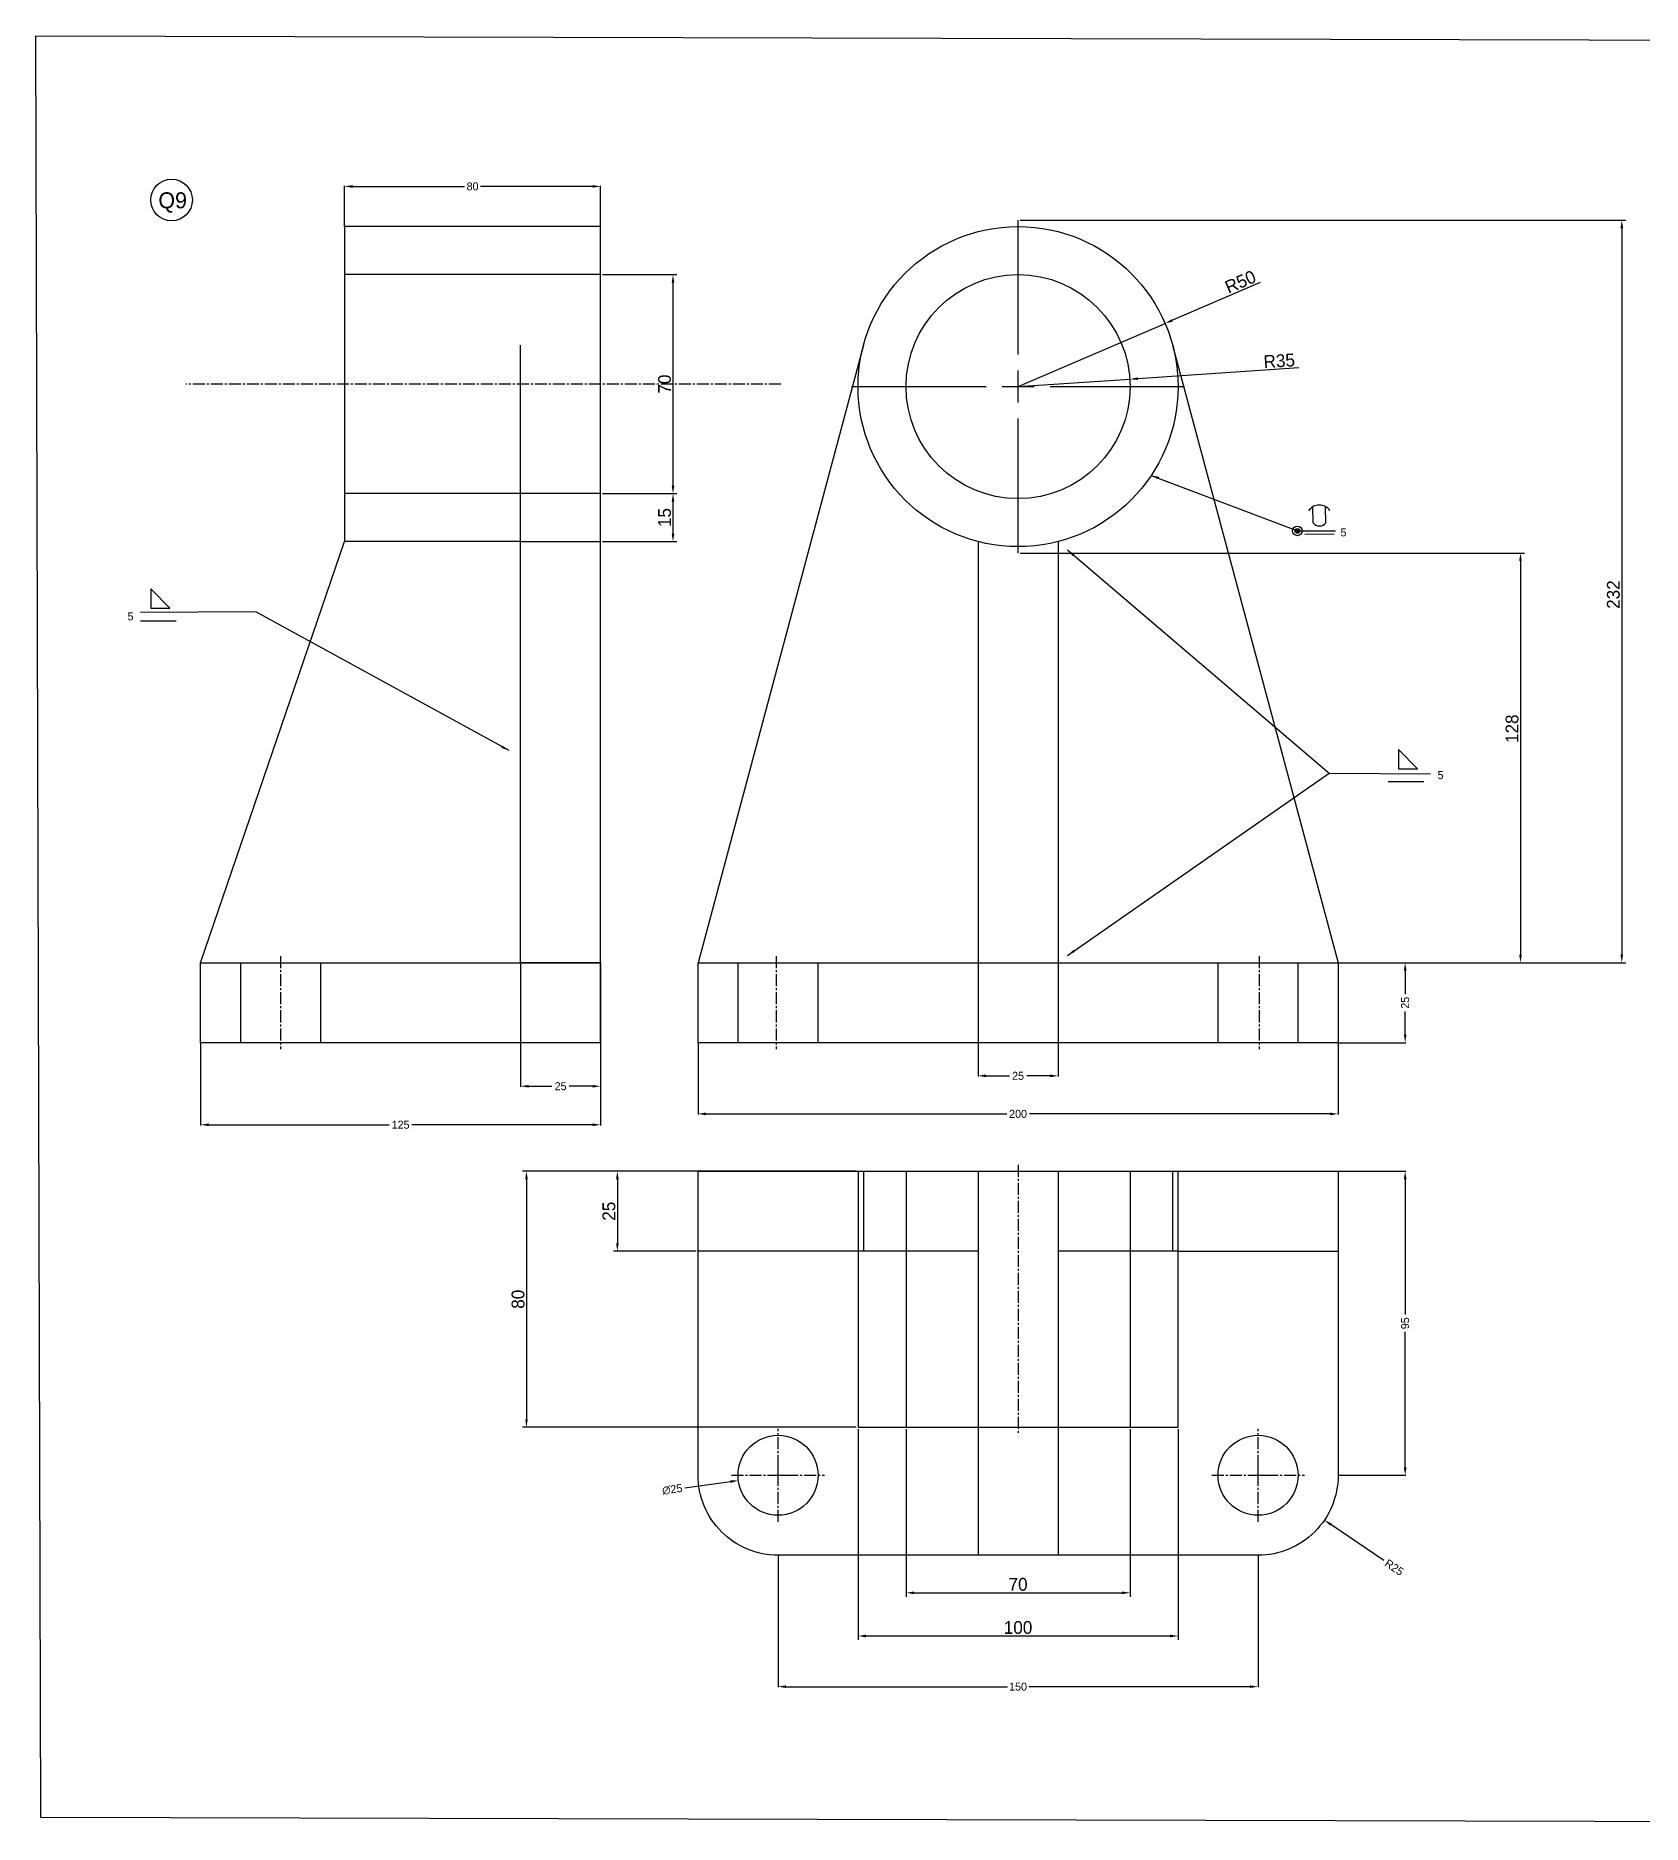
# Model space of a CAD drawing. Header units: millimetres. Extents: x -2626 to 3046, y -440 to 1628.
# Drawn here: x -2626 to -2124, y -440 to 119 of the extents above; entities that cross this region are included whole.
import ezdxf

# ---------------------------------------------------------------- set-up
doc = ezdxf.new("R2010")
doc.units = ezdxf.units.MM
for name, pattern in [('CENTER', [50.8, 31.75, -6.35, 6.35, -6.35]), ('CENTER2', [1.125, 0.75, -0.125, 0.125, -0.125]), ('HIDDEN', [9.525, 6.35, -3.175])]:
    doc.linetypes.add(name, pattern=pattern)
doc.dimstyles.new('ISO-25', dxfattribs={"dimtxt": 4, "dimasz": 2.5, "dimexe": 1.25, "dimexo": 0.625, "dimtad": 1, "dimtxsty": 'Standard', "dimcen": 2.5, "dimadec": 0, "dimazin": 0, "dimtfac": 1, "dimtmove": 0, "dimatfit": 3, "dimfxl": 1, "dimarcsym": 0})
doc.dimstyles.get("Standard").update_dxf_attribs({"dimtxt": 2.5, "dimasz": 2.5, "dimexe": 0.18, "dimexo": 0.0625, "dimtad": 0, "dimdec": 0, "dimzin": 0, "dimdsep": 46, "dimtxsty": 'Standard', "dimcen": 2.5, "dimclrd": 3, "dimclre": 3, "dimclrt": 4, "dimadec": 0, "dimazin": 0, "dimtfac": 1, "dimtdec": 0, "dimtofl": 0, "dimtmove": 0, "dimatfit": 3, "dimfxl": 1, "dimtolj": 1, "dimtzin": 0, "dimarcsym": 0})

# ---------------------------------------------------------------- blocks, each defined once
blk = doc.blocks.new('*U302')
at = {"color": 0, "linetype": 'CENTER2', "ltscale": 5, "transparency": 16777216}
blk.add_line((0, 14.5), (0, -14.5), dxfattribs=at)
blk = doc.blocks.new('*U303')
at = {"color": 0, "linetype": 'CENTER2', "ltscale": 5, "transparency": 16777216}
blk.add_line((0, 14.5), (0, -14.5), dxfattribs=at)
blk = doc.blocks.new('*U296')
at = {"color": 0, "linetype": 'CENTER2', "ltscale": 5, "transparency": 16777216}
blk.add_line((0, 14.5), (0, -14.5), dxfattribs=at)
blk = doc.blocks.new('*U297')
at = {"color": 0, "linetype": 'CENTER2', "ltscale": 5, "transparency": 16777216}
for p, q in [((0, 2.5), (0, 14.5)), ((-14.5, 0), (-2.5, 0)), ((2.5, 0), (14.5, 0)), ((0, -14.5), (0, -2.5))]:
    blk.add_line(p, q, dxfattribs=at)
at = {"color": 0, "linetype": 'Continuous', "ltscale": 5, "transparency": 16777216}
for p, q in [((-1.25, 0), (1.25, 0)), ((0, -1.25), (0, 1.25))]:
    blk.add_line(p, q, dxfattribs=at)
blk = doc.blocks.new('*U298')
at = {"color": 0, "linetype": 'CENTER2', "ltscale": 5, "transparency": 16777216}
for p, q in [((0, 2.5), (0, 14.5)), ((-14.5, 0), (-2.5, 0)), ((2.5, 0), (14.5, 0)), ((0, -14.5), (0, -2.5))]:
    blk.add_line(p, q, dxfattribs=at)
at = {"color": 0, "linetype": 'Continuous', "ltscale": 5, "transparency": 16777216}
for p, q in [((-1.25, 0), (1.25, 0)), ((0, -1.25), (0, 1.25))]:
    blk.add_line(p, q, dxfattribs=at)
blk = doc.blocks.new('*U299')
at = {"color": 0, "linetype": 'CENTER2', "ltscale": 5, "transparency": 16777216}
blk.add_line((102.55, 0), (-83.26, 0), dxfattribs=at)
blk = doc.blocks.new('*U300')
at = {"color": 0, "linetype": 'CENTER2', "ltscale": 5, "transparency": 16777216}
blk.add_line((0, 54.5), (0, -29.5), dxfattribs=at)
blk = doc.blocks.new('*U301')
at = {"color": 0, "linetype": 'CENTER', "ltscale": 5, "transparency": 16777216}
for p, q in [((0, 10), (0, 52)), ((-52, 0), (-10, 0)), ((10, 0), (52, 0)), ((0, -52), (0, -10))]:
    blk.add_line(p, q, dxfattribs=at)
at = {"color": 0, "linetype": 'Continuous', "ltscale": 5, "transparency": 16777216}
for p, q in [((-5, 0), (5, 0)), ((0, -5), (0, 5))]:
    blk.add_line(p, q, dxfattribs=at)
blk = doc.blocks.new('*D395')
at = {"color": 3, "lineweight": -2, "transparency": 16777216}
for p, q in [((-2529.45, 59.36), (-2529.45, 72.04)), ((-2526.95, 71.86), (-2491.95, 71.86)), ((-2451.95, 71.86), (-2486.95, 71.86)), ((-2449.45, 59.36), (-2449.45, 72.04))]:
    blk.add_line(p, q, dxfattribs=at)
at = {"color": 3, "transparency": 16777216}
for points in [[(-2526.95, 72.27), (-2526.95, 71.44), (-2529.45, 71.86)], [(-2451.95, 72.27), (-2451.95, 71.44), (-2449.45, 71.86)]]:
    blk.add_solid(points, dxfattribs=at)
at = {"layer": 'Defpoints', "color": 0, "transparency": 16777216}
for p in [(-2449.45, 71.86), (-2529.45, 59.3), (-2449.45, 59.3)]:
    blk.add_point(p, dxfattribs=at)
at = {"color": 4, "transparency": 16777216, "insert": (-2489.45, 71.86), "char_height": 2.5, "attachment_point": 5}
blk.add_mtext('\\A1;80', dxfattribs=at)
blk = doc.blocks.new('*D396')
at = {"color": 3, "lineweight": -2, "transparency": 16777216}
for p, q in [((-2474.45, -170.77), (-2474.45, -209.48)), ((-2449.45, -170.77), (-2449.45, -209.48)), ((-2471.95, -209.3), (-2464.66, -209.3)), ((-2451.95, -209.3), (-2459.24, -209.3))]:
    blk.add_line(p, q, dxfattribs=at)
at = {"color": 3, "transparency": 16777216}
for points in [[(-2471.95, -208.88), (-2471.95, -209.72), (-2474.45, -209.3)], [(-2451.95, -208.88), (-2451.95, -209.72), (-2449.45, -209.3)]]:
    blk.add_solid(points, dxfattribs=at)
at = {"layer": 'Defpoints', "color": 0, "transparency": 16777216}
for p in [(-2474.45, -170.7), (-2449.45, -170.7), (-2449.45, -209.3)]:
    blk.add_point(p, dxfattribs=at)
at = {"transparency": 16777216, "insert": (-2461.95, -209.3), "char_height": 2.5, "attachment_point": 5}
blk.add_mtext('\\A1;25', dxfattribs=at)
blk = doc.blocks.new('*D397')
at = {"color": 3, "lineweight": -2, "transparency": 16777216}
for p, q in [((-2574.45, -195.77), (-2574.45, -221.51)), ((-2449.45, -195.77), (-2449.45, -221.51)), ((-2571.95, -221.33), (-2515.49, -221.33)), ((-2451.95, -221.33), (-2508.41, -221.33))]:
    blk.add_line(p, q, dxfattribs=at)
at = {"color": 3, "transparency": 16777216}
for points in [[(-2571.95, -220.91), (-2571.95, -221.75), (-2574.45, -221.33)], [(-2451.95, -220.91), (-2451.95, -221.75), (-2449.45, -221.33)]]:
    blk.add_solid(points, dxfattribs=at)
at = {"layer": 'Defpoints', "color": 0, "transparency": 16777216}
for p in [(-2574.45, -195.7), (-2449.45, -195.7), (-2449.45, -221.33)]:
    blk.add_point(p, dxfattribs=at)
at = {"transparency": 16777216, "insert": (-2511.95, -221.33), "char_height": 2.5, "attachment_point": 5}
blk.add_mtext('\\A1;125', dxfattribs=at)
blk = doc.blocks.new('*D398')
at = {"color": 3, "lineweight": -2, "transparency": 16777216}
for p, q in [((-2394.01, -355.91), (-2394.01, -397.08)), ((-2244.01, -355.91), (-2244.01, -397.08)), ((-2391.51, -396.9), (-2322.34, -396.9)), ((-2246.51, -396.9), (-2315.67, -396.9))]:
    blk.add_line(p, q, dxfattribs=at)
at = {"color": 3, "transparency": 16777216}
for points in [[(-2391.51, -396.48), (-2391.51, -397.31), (-2394.01, -396.9)], [(-2246.51, -396.48), (-2246.51, -397.31), (-2244.01, -396.9)]]:
    blk.add_solid(points, dxfattribs=at)
at = {"layer": 'Defpoints', "color": 0, "transparency": 16777216}
for p in [(-2394.01, -355.85), (-2244.01, -355.85), (-2394.01, -396.9)]:
    blk.add_point(p, dxfattribs=at)
at = {"transparency": 16777216, "insert": (-2319.01, -396.9), "char_height": 2.5, "attachment_point": 5}
blk.add_mtext('\\A1;150', dxfattribs=at)
blk = doc.blocks.new('*D399')
at = {"color": 3, "lineweight": -2, "transparency": 16777216}
for p, q in [((-2218.94, -235.85), (-2197.88, -235.85)), ((-2198.06, -238.35), (-2198.06, -280.64)), ((-2198.06, -328.35), (-2198.06, -286.06)), ((-2218.94, -330.85), (-2197.88, -330.85))]:
    blk.add_line(p, q, dxfattribs=at)
at = {"color": 3, "transparency": 16777216}
for points in [[(-2198.47, -238.35), (-2197.64, -238.35), (-2198.06, -235.85)], [(-2198.47, -328.35), (-2197.64, -328.35), (-2198.06, -330.85)]]:
    blk.add_solid(points, dxfattribs=at)
at = {"layer": 'Defpoints', "color": 0, "transparency": 16777216}
for p in [(-2219.01, -235.85), (-2198.06, -235.85), (-2219.01, -330.85)]:
    blk.add_point(p, dxfattribs=at)
at = {"transparency": 16777216, "insert": (-2198.06, -283.35), "char_height": 2.5, "attachment_point": 5, "rotation": 90}
blk.add_mtext('\\A1;95', dxfattribs=at)
blk = doc.blocks.new('*D400')
at = {"color": 3, "lineweight": -2, "transparency": 16777216}
for p, q in [((-2244.01, -333.35), (-2244.01, -328.35)), ((-2246.51, -330.85), (-2241.51, -330.85)), ((-2204.75, -357.44), (-2221.24, -346.27))]:
    blk.add_line(p, q, dxfattribs=at)
at = {"color": 3, "transparency": 16777216}
blk.add_solid([(-2221, -345.93), (-2221.47, -346.62), (-2223.31, -344.87)], dxfattribs=at)
at = {"layer": 'Defpoints', "color": 0, "transparency": 16777216}
for p in [(-2244.01, -330.85), (-2223.31, -344.87)]:
    blk.add_point(p, dxfattribs=at)
at = {"transparency": 16777216, "insert": (-2201.48, -359.66), "char_height": 2.5, "attachment_point": 5, "rotation": 325.8867}
blk.add_mtext('\\A1;R25', dxfattribs=at)
blk = doc.blocks.new('*D401')
at = {"color": 3, "lineweight": -2, "transparency": 16777216}
for p, q in [((-2394.01, -333.35), (-2394.01, -328.35)), ((-2423.14, -334.75), (-2408.87, -332.84)), ((-2396.51, -330.85), (-2391.51, -330.85))]:
    blk.add_line(p, q, dxfattribs=at)
at = {"color": 3, "transparency": 16777216}
blk.add_solid([(-2408.93, -332.43), (-2408.82, -333.25), (-2406.39, -332.51)], dxfattribs=at)
at = {"layer": 'Defpoints', "color": 0, "transparency": 16777216}
for p in [(-2381.62, -329.19), (-2406.39, -332.51)]:
    blk.add_point(p, dxfattribs=at)
at = {"transparency": 16777216, "insert": (-2427.06, -335.28), "char_height": 2.5, "attachment_point": 5, "rotation": 7.6291}
blk.add_mtext('\\A1;∅25', dxfattribs=at)
blk = doc.blocks.new('*D402')
at = {"color": 3, "lineweight": -2, "transparency": 16777216}
for p, q in [((-2218.94, -170.7), (-2197.88, -170.7)), ((-2198.06, -173.2), (-2198.06, -180.49)), ((-2198.06, -193.2), (-2198.06, -185.91)), ((-2218.94, -195.7), (-2197.88, -195.7))]:
    blk.add_line(p, q, dxfattribs=at)
at = {"color": 3, "transparency": 16777216}
for points in [[(-2198.47, -173.2), (-2197.64, -173.2), (-2198.06, -170.7)], [(-2198.47, -193.2), (-2197.64, -193.2), (-2198.06, -195.7)]]:
    blk.add_solid(points, dxfattribs=at)
at = {"layer": 'Defpoints', "color": 0, "transparency": 16777216}
for p in [(-2219.01, -170.7), (-2198.06, -170.7), (-2219.01, -195.7)]:
    blk.add_point(p, dxfattribs=at)
at = {"transparency": 16777216, "insert": (-2198.06, -183.2), "char_height": 2.5, "attachment_point": 5, "rotation": 90}
blk.add_mtext('\\A1;25', dxfattribs=at)
blk = doc.blocks.new('*D403')
at = {"color": 3, "lineweight": -2, "transparency": 16777216}
for p, q in [((-2419.01, -195.77), (-2419.01, -218.12)), ((-2219.01, -195.77), (-2219.01, -218.12)), ((-2416.51, -217.94), (-2322.55, -217.94)), ((-2221.51, -217.94), (-2315.46, -217.94))]:
    blk.add_line(p, q, dxfattribs=at)
at = {"color": 3, "transparency": 16777216}
for points in [[(-2416.51, -217.52), (-2416.51, -218.36), (-2419.01, -217.94)], [(-2221.51, -217.52), (-2221.51, -218.36), (-2219.01, -217.94)]]:
    blk.add_solid(points, dxfattribs=at)
at = {"layer": 'Defpoints', "color": 0, "transparency": 16777216}
for p in [(-2419.01, -195.7), (-2219.01, -195.7), (-2219.01, -217.94)]:
    blk.add_point(p, dxfattribs=at)
at = {"transparency": 16777216, "insert": (-2319.01, -217.94), "char_height": 2.5, "attachment_point": 5}
blk.add_mtext('\\A1;200', dxfattribs=at)
blk = doc.blocks.new('*D404')
at = {"color": 3, "lineweight": -2, "transparency": 16777216}
for p, q in [((-2331.51, -170.77), (-2331.51, -206.23)), ((-2306.51, -170.77), (-2306.51, -206.23)), ((-2329.01, -206.05), (-2321.71, -206.05)), ((-2309.01, -206.05), (-2316.3, -206.05))]:
    blk.add_line(p, q, dxfattribs=at)
at = {"color": 3, "transparency": 16777216}
for points in [[(-2329.01, -205.63), (-2329.01, -206.47), (-2331.51, -206.05)], [(-2309.01, -205.63), (-2309.01, -206.47), (-2306.51, -206.05)]]:
    blk.add_solid(points, dxfattribs=at)
at = {"layer": 'Defpoints', "color": 0, "transparency": 16777216}
for p in [(-2331.51, -170.7), (-2306.51, -170.7), (-2306.51, -206.05)]:
    blk.add_point(p, dxfattribs=at)
at = {"transparency": 16777216, "insert": (-2319.01, -206.05), "char_height": 2.5, "attachment_point": 5}
blk.add_mtext('\\A1;25', dxfattribs=at)
blk = doc.blocks.new('*D451')
at = {"color": 0, "lineweight": -2, "transparency": 16777216}
for p, q in [((-2318.38, 61.3), (-2129.12, 61.3)), ((-2130.37, 58.8), (-2130.37, -168.2)), ((-2318.38, -170.7), (-2129.12, -170.7))]:
    blk.add_line(p, q, dxfattribs=at)
at = {"color": 0, "transparency": 16777216}
for points in [[(-2130.79, 58.8), (-2129.95, 58.8), (-2130.37, 61.3)], [(-2130.79, -168.2), (-2129.95, -168.2), (-2130.37, -170.7)]]:
    blk.add_solid(points, dxfattribs=at)
at = {"layer": 'Defpoints', "color": 0, "transparency": 16777216}
for p in [(-2319.01, 61.3), (-2319.01, -170.7), (-2130.37, -170.7)]:
    blk.add_point(p, dxfattribs=at)
at = {"color": 0, "transparency": 16777216, "insert": (-2132.99, -55.68), "char_height": 4, "attachment_point": 5, "rotation": 90}
blk.add_mtext('232', dxfattribs=at)
blk = doc.blocks.new('*D452')
at = {"color": 0, "lineweight": -2, "transparency": 16777216}
for p, q in [((-2318.38, -42.7), (-2160.77, -42.7)), ((-2162.02, -45.2), (-2162.02, -168.2)), ((-2318.38, -170.7), (-2160.77, -170.7))]:
    blk.add_line(p, q, dxfattribs=at)
at = {"color": 0, "transparency": 16777216}
for points in [[(-2162.44, -45.2), (-2161.61, -45.2), (-2162.02, -42.7)], [(-2162.44, -168.2), (-2161.61, -168.2), (-2162.02, -170.7)]]:
    blk.add_solid(points, dxfattribs=at)
at = {"layer": 'Defpoints', "color": 0, "transparency": 16777216}
for p in [(-2319.01, -42.7), (-2319.01, -170.7), (-2162.02, -170.7)]:
    blk.add_point(p, dxfattribs=at)
at = {"color": 0, "transparency": 16777216, "insert": (-2164.65, -97.59), "char_height": 4, "attachment_point": 5, "rotation": 90}
blk.add_mtext('128', dxfattribs=at)
blk = doc.blocks.new('*D453')
at = {"color": 0, "lineweight": -2, "transparency": 16777216}
for p, q in [((-2369.01, -316.47), (-2369.01, -382.31)), ((-2269.01, -316.47), (-2269.01, -382.31)), ((-2366.51, -381.06), (-2271.51, -381.06))]:
    blk.add_line(p, q, dxfattribs=at)
at = {"color": 0, "transparency": 16777216}
for points in [[(-2366.51, -380.64), (-2366.51, -381.48), (-2369.01, -381.06)], [(-2271.51, -380.64), (-2271.51, -381.48), (-2269.01, -381.06)]]:
    blk.add_solid(points, dxfattribs=at)
at = {"layer": 'Defpoints', "color": 0, "transparency": 16777216}
for p in [(-2369.01, -315.85), (-2269.01, -315.85), (-2269.01, -381.06)]:
    blk.add_point(p, dxfattribs=at)
at = {"color": 0, "transparency": 16777216, "insert": (-2319.01, -378.43), "char_height": 4, "attachment_point": 5}
blk.add_mtext('100', dxfattribs=at)
blk = doc.blocks.new('*D454')
at = {"color": 0, "lineweight": -2, "transparency": 16777216}
for p, q in [((-2354.01, -316.47), (-2354.01, -368.82)), ((-2284.01, -316.47), (-2284.01, -368.82)), ((-2351.51, -367.57), (-2286.51, -367.57))]:
    blk.add_line(p, q, dxfattribs=at)
at = {"color": 0, "transparency": 16777216}
for points in [[(-2351.51, -367.16), (-2351.51, -367.99), (-2354.01, -367.57)], [(-2286.51, -367.16), (-2286.51, -367.99), (-2284.01, -367.57)]]:
    blk.add_solid(points, dxfattribs=at)
at = {"layer": 'Defpoints', "color": 0, "transparency": 16777216}
for p in [(-2354.01, -315.85), (-2284.01, -315.85), (-2284.01, -367.57)]:
    blk.add_point(p, dxfattribs=at)
at = {"color": 0, "transparency": 16777216, "insert": (-2319.01, -364.95), "char_height": 4, "attachment_point": 5}
blk.add_mtext('70', dxfattribs=at)
blk = doc.blocks.new('*D458')
at = {"color": 0, "lineweight": -2, "transparency": 16777216}
for p, q in [((-2319.01, 9.3), (-2284.08, 11.62)), ((-2231.28, 15.13), (-2281.59, 11.78))]:
    blk.add_line(p, q, dxfattribs=at)
at = {"color": 0, "transparency": 16777216}
blk.add_solid([(-2281.62, 12.2), (-2281.56, 11.37), (-2284.08, 11.62)], dxfattribs=at)
at = {"layer": 'Defpoints', "color": 0, "transparency": 16777216}
for p in [(-2284.08, 11.62), (-2319.01, 9.3)]:
    blk.add_point(p, dxfattribs=at)
at = {"color": 0, "transparency": 16777216, "insert": (-2237.4, 17.35), "char_height": 4, "attachment_point": 5, "rotation": 3.8026}
blk.add_mtext('R35', dxfattribs=at)
blk = doc.blocks.new('*D459')
at = {"color": 0, "lineweight": -2, "transparency": 16777216}
for p, q in [((-2243.32, 41.84), (-2270.77, 30.03)), ((-2319.01, 9.3), (-2273.07, 29.05))]:
    blk.add_line(p, q, dxfattribs=at)
at = {"color": 0, "transparency": 16777216}
blk.add_solid([(-2270.94, 30.42), (-2270.61, 29.65), (-2273.07, 29.05)], dxfattribs=at)
at = {"layer": 'Defpoints', "color": 0, "transparency": 16777216}
for p in [(-2273.07, 29.05), (-2319.01, 9.3)]:
    blk.add_point(p, dxfattribs=at)
at = {"color": 0, "transparency": 16777216, "insert": (-2249.53, 42.03), "char_height": 4, "attachment_point": 5, "rotation": 23.2651}
blk.add_mtext('R50', dxfattribs=at)
blk = doc.blocks.new('*D460')
at = {"color": 0, "lineweight": -2, "transparency": 16777216}
for p, q in [((-2448.82, -24.12), (-2425.58, -24.12)), ((-2426.83, -26.62), (-2426.83, -36.62)), ((-2448.82, -39.12), (-2425.58, -39.12))]:
    blk.add_line(p, q, dxfattribs=at)
at = {"color": 0, "transparency": 16777216}
for points in [[(-2427.24, -26.62), (-2426.41, -26.62), (-2426.83, -24.12)], [(-2427.24, -36.62), (-2426.41, -36.62), (-2426.83, -39.12)]]:
    blk.add_solid(points, dxfattribs=at)
at = {"layer": 'Defpoints', "color": 0, "transparency": 16777216}
for p in [(-2449.45, -24.12), (-2449.45, -39.12), (-2426.83, -39.12)]:
    blk.add_point(p, dxfattribs=at)
at = {"color": 0, "transparency": 16777216, "insert": (-2429.45, -31.62), "char_height": 4, "attachment_point": 5, "rotation": 90}
blk.add_mtext('15', dxfattribs=at)
blk = doc.blocks.new('*D461')
at = {"color": 0, "lineweight": -2, "transparency": 16777216}
for p, q in [((-2448.82, 44.3), (-2425.58, 44.3)), ((-2426.83, 41.8), (-2426.83, -21.62)), ((-2448.82, -24.12), (-2425.58, -24.12))]:
    blk.add_line(p, q, dxfattribs=at)
at = {"color": 0, "transparency": 16777216}
for points in [[(-2427.24, 41.8), (-2426.41, 41.8), (-2426.83, 44.3)], [(-2427.24, -21.62), (-2426.41, -21.62), (-2426.83, -24.12)]]:
    blk.add_solid(points, dxfattribs=at)
at = {"layer": 'Defpoints', "color": 0, "transparency": 16777216}
for p in [(-2449.45, 44.3), (-2449.45, -24.12), (-2426.83, -24.12)]:
    blk.add_point(p, dxfattribs=at)
at = {"color": 0, "transparency": 16777216, "insert": (-2429.45, 10.09), "char_height": 4, "attachment_point": 5, "rotation": 90}
blk.add_mtext('70', dxfattribs=at)
blk = doc.blocks.new('*D462')
at = {"color": 0, "lineweight": -2, "transparency": 16777216}
for p, q in [((-2419.63, -235.85), (-2445.47, -235.85)), ((-2444.22, -238.35), (-2444.22, -258.35)), ((-2419.63, -260.85), (-2445.47, -260.85))]:
    blk.add_line(p, q, dxfattribs=at)
at = {"color": 0, "transparency": 16777216}
for points in [[(-2444.63, -238.35), (-2443.8, -238.35), (-2444.22, -235.85)], [(-2444.63, -258.35), (-2443.8, -258.35), (-2444.22, -260.85)]]:
    blk.add_solid(points, dxfattribs=at)
at = {"layer": 'Defpoints', "color": 0, "transparency": 16777216}
for p in [(-2419.01, -235.85), (-2444.22, -260.85), (-2419.01, -260.85)]:
    blk.add_point(p, dxfattribs=at)
at = {"color": 0, "transparency": 16777216, "insert": (-2446.84, -248.35), "char_height": 4, "attachment_point": 5, "rotation": 90}
blk.add_mtext('25', dxfattribs=at)
blk = doc.blocks.new('*D463')
at = {"color": 0, "lineweight": -2, "transparency": 16777216}
for p, q in [((-2369.63, -235.85), (-2473.87, -235.85)), ((-2472.62, -238.35), (-2472.62, -313.35)), ((-2369.63, -315.85), (-2473.87, -315.85))]:
    blk.add_line(p, q, dxfattribs=at)
at = {"color": 0, "transparency": 16777216}
for points in [[(-2473.03, -238.35), (-2472.2, -238.35), (-2472.62, -235.85)], [(-2473.03, -313.35), (-2472.2, -313.35), (-2472.62, -315.85)]]:
    blk.add_solid(points, dxfattribs=at)
at = {"layer": 'Defpoints', "color": 0, "transparency": 16777216}
for p in [(-2369.01, -235.85), (-2472.62, -315.85), (-2369.01, -315.85)]:
    blk.add_point(p, dxfattribs=at)
at = {"color": 0, "transparency": 16777216, "insert": (-2475.24, -275.85), "char_height": 4, "attachment_point": 5, "rotation": 90}
blk.add_mtext('80', dxfattribs=at)

msp = doc.modelspace()

# ---------------------------------------------------------------- hatches: boundary and pattern name
h = msp.add_hatch(color=3)
h.dxf.hatch_style = 1
h.paths.add_polyline_path([(-2232.494, -35.779, 1), (-2230.994, -35.779, 1)])

# ---------------------------------------------------------------- linework, layer by layer
at = {"color": 0}
for p, q in [((-2449.449, 59.297), (-2529.449, 59.297)), ((-2529.449, 59.297), (-2529.449, -39.115)), ((-2449.449, -195.703), (-2449.449, 59.297)), ((-2449.449, 44.297), (-2529.449, 44.297)), ((-2474.449, -170.703), (-2474.449, 22.239)), ((-2367.302, 22.239), (-2419.006, -170.703)), ((-2270.71, 22.239), (-2219.006, -170.703)), ((-2449.449, -24.115), (-2529.449, -24.115)), ((-2574.449, -170.703), (-2529.449, -39.115)), ((-2474.449, -39.115), (-2529.449, -39.115)), ((-2331.506, -39.115), (-2331.506, -170.703)), ((-2306.506, -39.115), (-2306.506, -170.703)), ((-2574.449, -170.703), (-2449.449, -170.703)), ((-2561.949, -170.703), (-2561.949, -195.703)), ((-2536.949, -170.703), (-2536.949, -195.703)), ((-2406.506, -195.703), (-2406.506, -170.703)), ((-2381.506, -195.703), (-2381.506, -170.703)), ((-2256.506, -195.703), (-2256.506, -170.703)), ((-2231.506, -195.703), (-2231.506, -170.703)), ((-2449.449, -195.703), (-2574.449, -195.703)), ((-2367.302, -235.85), (-2367.302, -260.85)), ((-2354.006, -235.85), (-2354.006, -315.85)), ((-2331.506, -235.85), (-2331.506, -315.85)), ((-2306.506, -235.85), (-2306.506, -315.85)), ((-2284.006, -235.85), (-2284.006, -315.85)), ((-2270.71, -235.85), (-2270.71, -260.85)), ((-2369.006, -260.85), (-2419.006, -260.85)), ((-2331.506, -260.85), (-2369.006, -260.85)), ((-2369.006, -260.85), (-2369.006, -315.85)), ((-2269.006, -260.85), (-2306.506, -260.85)), ((-2269.006, -260.85), (-2219.006, -260.85)), ((-2269.006, -315.85), (-2269.006, -260.85)), ((-2369.006, -315.85), (-2269.006, -315.85)), ((-2331.506, -315.85), (-2331.506, -355.85)), ((-2306.506, -315.85), (-2306.506, -355.85))]:
    msp.add_line(p, q, dxfattribs=at)
at = {"color": 4}
for p, q in [((-2226.831, -33.264), (-2226.897, -28.265)), ((-2222.832, -33.212), (-2222.898, -28.212)), ((-2474.449, -39.115), (-2529.449, -39.115)), ((-2590.031, -53.87), (-2590.031, -59.87)), ((-2584.031, -59.87), (-2590.031, -53.87)), ((-2590.031, -59.87), (-2584.031, -59.87)), ((-2200.188, -104.071), (-2200.188, -110.071)), ((-2194.188, -110.071), (-2200.188, -104.071)), ((-2200.188, -110.071), (-2194.188, -110.071)), ((-2574.449, -195.703), (-2574.449, -170.703)), ((-2449.449, -170.703), (-2474.449, -170.703)), ((-2449.449, -170.703), (-2449.449, -195.703))]:
    msp.add_line(p, q, dxfattribs=at)
at = {"color": 4, "linetype": 'HIDDEN', "ltscale": 5}
for p, q in [((-2474.449, -39.115), (-2449.449, -39.115)), ((-2229.457, -36.785), (-2220.221, -36.663)), ((-2593.179, -63.872), (-2582.087, -63.872)), ((-2203.336, -114.072), (-2192.244, -114.072))]:
    msp.add_line(p, q, dxfattribs=at)
at = {"color": 3}
msp.add_lwpolyline([(-1815.423, -439.881), (-2624.348, -437.808), (-2625.94, 118.925), (-1817.015, 116.852)], close=True, dxfattribs=at)
at = {"color": 0}
msp.add_lwpolyline([(-2419.006, -170.703), (-2219.006, -170.703), (-2219.006, -195.703), (-2419.006, -195.703)], close=True, dxfattribs=at)
msp.add_lwpolyline([(-2419.006, -235.85), (-2219.006, -235.85), (-2219.006, -330.85, -0.4142136), (-2244.006, -355.85), (-2394.006, -355.85, -0.4142136), (-2419.006, -330.85)], format="xyb", close=True, dxfattribs=at)
for points in [[(-2369.006, -235.85), (-2369.006, -260.85)], [(-2269.006, -260.85), (-2269.006, -235.85)]]:
    msp.add_lwpolyline(points, dxfattribs=at)
for centre, radius in [((-2583.503, 67.62), 6.5), ((-2319.006, 9.297), 50), ((-2319.006, 9.297), 35), ((-2394.006, -330.85), 12.5), ((-2244.006, -330.85), 12.5)]:
    msp.add_circle(centre, radius, dxfattribs=at)
at = {"color": 3}
for radius in [1.5, 0.75]:
    msp.add_circle((-2231.744, -35.779), radius, dxfattribs=at)
at = {"color": 4}
for radius, start, end in [(4.031, 34.83647, 146.67359), (2.5, 217.62493, 323.88513)]:
    msp.add_arc((-2224.851, -31.738), radius, start, end, dxfattribs=at)

# ---------------------------------------------------------------- block references
at = {"color": 1, "linetype": 'CENTER', "ltscale": 5}
msp.add_blockref('*U301', (-2319.006, 9.297), dxfattribs=at)
at = {"color": 1, "linetype": 'CENTER2', "ltscale": 5}
for name, p in [('*U299', (-2495.699, 10.091)), ('*U302', (-2549.449, -183.203)), ('*U303', (-2394.622, -183.203)), ('*U296', (-2243.683, -183.203)), ('*U300', (-2319.006, -288.35)), ('*U298', (-2394.006, -330.85)), ('*U297', (-2244.006, -330.85))]:
    msp.add_blockref(name, p, dxfattribs=at)

# ---------------------------------------------------------------- texts
at = {"color": 0, "insert": (-2587.625, 70.011), "char_height": 5, "attachment_point": 1}
msp.add_mtext_dynamic_manual_height_columns('Q9', width=7.69771, gutter_width=1, heights=[0.219], dxfattribs=at)
at = {"color": 4, "char_height": 2.5}
for insert, attachment_point in [((-2216.406, -34.997), 3), ((-2597.263, -61.229), 1)]:
    msp.add_mtext_dynamic_manual_height_columns('5', width=6.52405, gutter_width=1, heights=[0], dxfattribs=dict(at, insert=insert, attachment_point=attachment_point))
at = {"color": 3, "insert": (-2187.925, -110.841), "char_height": 2.5, "attachment_point": 1}
msp.add_mtext_dynamic_manual_height_columns('5', width=6.52405, gutter_width=1, heights=[0], dxfattribs=at)

# ---------------------------------------------------------------- dimensions: what is measured, and where the dimension line sits
at = {"color": 4}
dim = msp.add_linear_dim(base=(-2449.449, 71.858), p1=(-2529.449, 59.297), p2=(-2449.449, 59.297), dimstyle='Standard', dxfattribs=at)
dim.commit()
dim.dimension.update_dxf_attribs({"geometry": '*D395', "text_midpoint": (-2489.449, 71.858)})
at = {"color": 3}
for base, p1, picture, middle in [((-2130.369, -170.703), (-2319.006, 61.297), '*D451', (-2130.369, -55.681)), ((-2162.023, -170.703), (-2319.006, -42.703), '*D452', (-2162.023, -97.592))]:
    dim = msp.add_linear_dim(base=base, p1=p1, p2=(-2319.006, -170.703), angle=90, dimstyle='ISO-25', dxfattribs=at)
    dim.commit()
    dim.dimension.update_dxf_attribs({"geometry": picture, "text_midpoint": middle, "dimtype": 160})
for mpoint, picture, middle in [((-2273.071, 29.046), '*D459', (-2248.492, 39.614)), ((-2284.083, 11.618), '*D458', (-2237.227, 14.733))]:
    dim = msp.add_radius_dim(center=(-2319.006, 9.297), mpoint=mpoint, dimstyle='ISO-25', dxfattribs=at)
    dim.commit()
    dim.dimension.update_dxf_attribs({"geometry": picture, "text_midpoint": middle, "dimtype": 164})
dim = msp.add_linear_dim(base=(-2426.827, -24.115), p1=(-2449.449, 44.297), p2=(-2449.449, -24.115), angle=90, text='70', dimstyle='ISO-25', dxfattribs=at)
dim.commit()
dim.dimension.update_dxf_attribs({"geometry": '*D461', "text_midpoint": (-2429.452, 10.091)})
for base, p1, p2, picture, middle in [((-2426.827, -39.115), (-2449.449, -24.115), (-2449.449, -39.115), '*D460', (-2429.452, -31.615)), ((-2472.617, -315.85), (-2369.006, -235.85), (-2369.006, -315.85), '*D463', (-2475.242, -275.85)), ((-2444.218, -260.85), (-2419.006, -235.85), (-2419.006, -260.85), '*D462', (-2446.843, -248.35))]:
    dim = msp.add_linear_dim(base=base, p1=p1, p2=p2, angle=90, dimstyle='ISO-25', dxfattribs=at)
    dim.commit()
    dim.dimension.update_dxf_attribs({"geometry": picture, "text_midpoint": middle})
for base, p1, p2, picture, middle in [((-2449.449, -209.3), (-2474.449, -170.703), (-2449.449, -170.703), '*D396', (-2461.949, -209.3)), ((-2306.506, -206.049), (-2331.506, -170.703), (-2306.506, -170.703), '*D404', (-2319.006, -206.049)), ((-2449.449, -221.33), (-2574.449, -195.703), (-2449.449, -195.703), '*D397', (-2511.949, -221.33)), ((-2219.006, -217.94), (-2419.006, -195.703), (-2219.006, -195.703), '*D403', (-2319.006, -217.94))]:
    dim = msp.add_linear_dim(base=base, p1=p1, p2=p2, dimstyle='Standard', override={"dimclrt": 256}, dxfattribs=at)
    dim.commit()
    dim.dimension.update_dxf_attribs({"geometry": picture, "text_midpoint": middle})
for base, p1, p2, picture, middle in [((-2198.058, -170.703), (-2219.006, -195.703), (-2219.006, -170.703), '*D402', (-2198.058, -183.203)), ((-2198.058, -235.85), (-2219.006, -330.85), (-2219.006, -235.85), '*D399', (-2198.058, -283.35))]:
    dim = msp.add_linear_dim(base=base, p1=p1, p2=p2, angle=90, dimstyle='Standard', override={"dimclrt": 256}, dxfattribs=at)
    dim.commit()
    dim.dimension.update_dxf_attribs({"geometry": picture, "text_midpoint": middle})
for base, p1, p2, picture, middle in [((-2269.006, -381.059), (-2369.006, -315.85), (-2269.006, -315.85), '*D453', (-2319.006, -378.434)), ((-2284.006, -367.574), (-2354.006, -315.85), (-2284.006, -315.85), '*D454', (-2319.006, -364.949))]:
    dim = msp.add_linear_dim(base=base, p1=p1, p2=p2, dimstyle='ISO-25', dxfattribs=at)
    dim.commit()
    dim.dimension.update_dxf_attribs({"geometry": picture, "text_midpoint": middle})
dim = msp.add_diameter_dim_2p(p1=(-2381.616, -329.19), p2=(-2406.395, -332.509), dimstyle='Standard', override={"dimclrt": 256}, dxfattribs=at)
dim.commit()
dim.dimension.update_dxf_attribs({"geometry": '*D401', "text_midpoint": (-2427.059, -335.277), "dimtype": 163})
dim = msp.add_radius_dim(center=(-2244.006, -330.85), mpoint=(-2223.307, -344.871), dimstyle='Standard', override={"dimclrt": 256}, dxfattribs=at)
dim.commit()
dim.dimension.update_dxf_attribs({"geometry": '*D400', "text_midpoint": (-2201.476, -359.659), "dimtype": 164})
dim = msp.add_linear_dim(base=(-2394.006, -396.897), p1=(-2244.006, -355.85), p2=(-2394.006, -355.85), dimstyle='Standard', override={"dimclrt": 256}, dxfattribs=at)
dim.commit()
dim.dimension.update_dxf_attribs({"geometry": '*D398', "text_midpoint": (-2319.006, -396.897), "dimtype": 160})

# ---------------------------------------------------------------- leaders
msp.add_leader([(-2277.391, -18.419), (-2231.744, -35.779), (-2219.837, -35.742)], dimstyle='Standard', override={"dimasz": 2.5}, dxfattribs=at)
at = {"color": 4}
for points in [[(-2303.578, -41.703), (-2221.824, -111.511), (-2190.088, -111.662)], [(-2478.064, -104.427), (-2557.15, -61.092), (-2593.179, -61.243)], [(-2303.571, -168.448), (-2221.824, -111.511), (-2190.088, -111.662)]]:
    msp.add_leader(points, dimstyle='Standard', override={"dimasz": 2.5}, dxfattribs=at)

doc.saveas('drawing.dxf')
